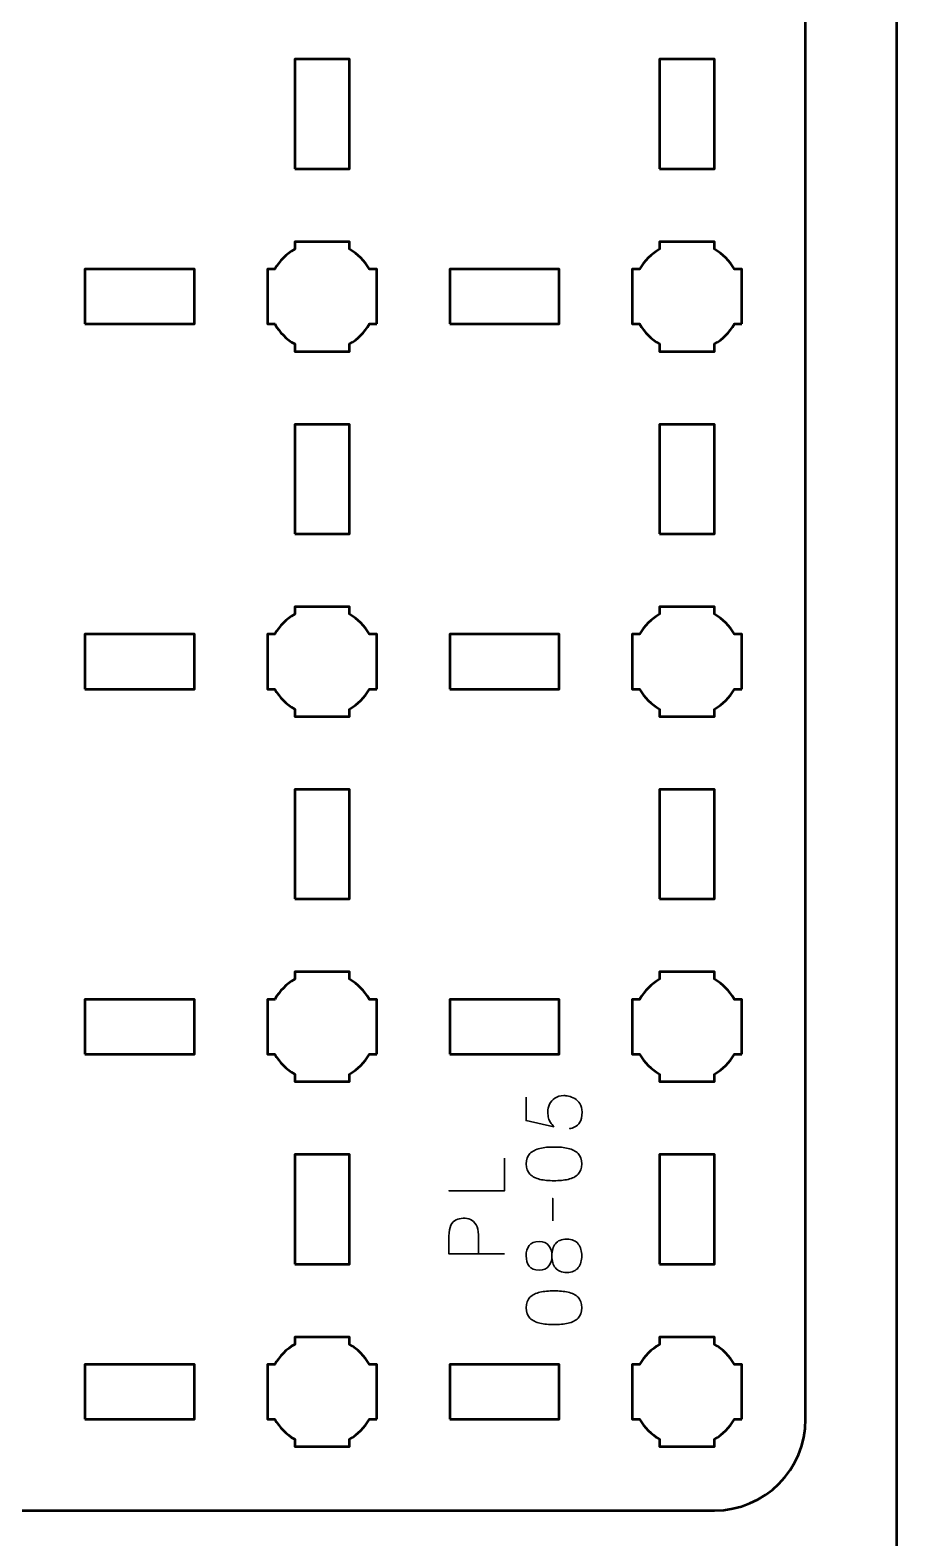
# Model space of a CAD drawing. Header units: centimetres. Extents: x -244 to 242, y -245 to 234.
# Drawn here: x -228.4 to -223.65, y 217.95 to 226.21 of the extents above; entities that cross this region are included whole.
import ezdxf

# ---------------------------------------------------------------- set-up
doc = ezdxf.new("R2010")
doc.units = ezdxf.units.CM
doc.header["$MEASUREMENT"] = 0
doc.layers.add('Layer 1', color=7, linetype='Continuous')

msp = doc.modelspace()

# ---------------------------------------------------------------- linework, layer by layer
at = {"layer": 'Layer 1', "color": 22, "lineweight": 53}
msp.add_open_spline([(-243.95005, 181.60003), (-243.95005, 181.60003), (-243.95005, 233.39993), (-243.95005, 233.39993), (-243.95005, 233.39993), (-243.95005, 233.67707), (-243.72695, 233.90003), (-243.44995, 233.90003), (-243.44995, 233.90003), (-243.44995, 233.90003), (-224.15005, 233.90003), (-224.15005, 233.90003), (-224.15005, 233.90003), (-223.87305, 233.90003), (-223.64995, 233.67707), (-223.64995, 233.39993), (-223.64995, 233.39993), (-223.64995, 233.39993), (-223.64995, 181.60003), (-223.64995, 181.60003), (-223.64995, 181.60003), (-223.64995, 181.32303), (-223.87305, 181.09993), (-224.15005, 181.09993), (-224.15005, 181.09993), (-224.15005, 181.09993), (-243.44995, 181.09993), (-243.44995, 181.09993), (-243.44995, 181.09993), (-243.72695, 181.09993), (-243.95005, 181.32303), (-243.95005, 181.60003)], degree=3, knots=[0, 0, 0, 0, 0.125, 0.125, 0.125, 0.125, 0.25, 0.25, 0.25, 0.25, 0.375, 0.375, 0.375, 0.375, 0.5, 0.5, 0.5, 0.5, 0.625, 0.625, 0.625, 0.625, 0.75, 0.75, 0.75, 0.75, 0.875, 0.875, 0.875, 0.875, 1, 1, 1, 1], dxfattribs=at)
at = {"layer": 'Layer 1', "color": 114, "lineweight": 53}
msp.add_open_spline([(-233.45005, 218.60007), (-233.45005, 218.60007), (-233.45005, 232.89993), (-233.45005, 232.89993), (-233.45005, 232.89993), (-233.45005, 233.17707), (-233.22695, 233.40003), (-232.94995, 233.40003), (-232.94995, 233.40003), (-232.94995, 233.40003), (-224.65005, 233.40003), (-224.65005, 233.40003), (-224.65005, 233.40003), (-224.37305, 233.40003), (-224.14995, 233.17707), (-224.14995, 232.89993), (-224.14995, 232.89993), (-224.14995, 232.89993), (-224.14995, 218.60007), (-224.14995, 218.60007), (-224.14995, 218.60007), (-224.14995, 218.32307), (-224.37305, 218.09997), (-224.65005, 218.09997), (-224.65005, 218.09997), (-224.65005, 218.09997), (-232.94995, 218.09997), (-232.94995, 218.09997), (-232.94995, 218.09997), (-233.22695, 218.09997), (-233.45005, 218.32307), (-233.45005, 218.60007)], degree=3, knots=[0, 0, 0, 0, 0.125, 0.125, 0.125, 0.125, 0.25, 0.25, 0.25, 0.25, 0.375, 0.375, 0.375, 0.375, 0.5, 0.5, 0.5, 0.5, 0.625, 0.625, 0.625, 0.625, 0.75, 0.75, 0.75, 0.75, 0.875, 0.875, 0.875, 0.875, 1, 1, 1, 1], dxfattribs=at)
at = {"layer": 'Layer 1', "lineweight": 53}
for points, knots in [([(-226.94999, 225.45002), (-226.94999, 225.45002), (-226.94999, 226.05002), (-226.94999, 226.05002), (-226.94999, 226.05002), (-226.94999, 226.05002), (-226.64998, 226.05002), (-226.64998, 226.05002), (-226.64998, 226.05002), (-226.64998, 226.05002), (-226.64998, 225.45002), (-226.64998, 225.45002), (-226.64998, 225.45002), (-226.64998, 225.45002), (-226.94999, 225.45002), (-226.94999, 225.45002)], [0, 0, 0, 0, 0.25, 0.25, 0.25, 0.25, 0.5, 0.5, 0.5, 0.5, 0.75, 0.75, 0.75, 0.75, 1, 1, 1, 1]), ([(-224.95005, 225.45002), (-224.95005, 225.45002), (-224.95005, 226.05002), (-224.95005, 226.05002), (-224.95005, 226.05002), (-224.95005, 226.05002), (-224.65005, 226.05002), (-224.65005, 226.05002), (-224.65005, 226.05002), (-224.65005, 226.05002), (-224.65005, 225.45002), (-224.65005, 225.45002), (-224.65005, 225.45002), (-224.65005, 225.45002), (-224.95005, 225.45002), (-224.95005, 225.45002)], [0, 0, 0, 0, 0.25, 0.25, 0.25, 0.25, 0.5, 0.5, 0.5, 0.5, 0.75, 0.75, 0.75, 0.75, 1, 1, 1, 1]), ([(-226.50005, 224.60003), (-226.50005, 224.60003), (-226.54016, 224.60003), (-226.54016, 224.60003), (-226.54016, 224.60003), (-226.56648, 224.55442), (-226.60451, 224.51653), (-226.64998, 224.49021), (-226.64998, 224.49021), (-226.64998, 224.49021), (-226.64998, 224.44996), (-226.64998, 224.44996), (-226.64998, 224.44996), (-226.64998, 224.44996), (-226.80006, 224.44996), (-226.80006, 224.44996), (-226.80006, 224.44996), (-226.80006, 224.44996), (-226.94999, 224.44996), (-226.94999, 224.44996), (-226.94999, 224.44996), (-226.94999, 224.44996), (-226.94999, 224.49021), (-226.94999, 224.49021), (-226.94999, 224.49021), (-226.9956, 224.51653), (-227.03349, 224.55442), (-227.05981, 224.60003), (-227.05981, 224.60003), (-227.05981, 224.60003), (-227.10006, 224.60003), (-227.10006, 224.60003), (-227.10006, 224.60003), (-227.10006, 224.60003), (-227.10006, 224.74996), (-227.10006, 224.74996), (-227.10006, 224.74996), (-227.10006, 224.74996), (-227.10006, 224.90004), (-227.10006, 224.90004), (-227.10006, 224.90004), (-227.10006, 224.90004), (-227.05981, 224.90004), (-227.05981, 224.90004), (-227.05981, 224.90004), (-227.03349, 224.94551), (-226.9956, 224.98354), (-226.94999, 225.00986), (-226.94999, 225.00986), (-226.94999, 225.00986), (-226.94999, 225.04997), (-226.94999, 225.04997), (-226.94999, 225.04997), (-226.94999, 225.04997), (-226.80006, 225.04997), (-226.80006, 225.04997), (-226.80006, 225.04997), (-226.80006, 225.04997), (-226.64998, 225.04997), (-226.64998, 225.04997), (-226.64998, 225.04997), (-226.64998, 225.04997), (-226.64998, 225.00986), (-226.64998, 225.00986), (-226.64998, 225.00986), (-226.60451, 224.98354), (-226.56648, 224.94551), (-226.54016, 224.90004), (-226.54016, 224.90004), (-226.54016, 224.90004), (-226.50005, 224.90004), (-226.50005, 224.90004), (-226.50005, 224.90004), (-226.50005, 224.90004), (-226.50005, 224.74996), (-226.50005, 224.74996), (-226.50005, 224.74996), (-226.50005, 224.74996), (-226.50005, 224.60003), (-226.50005, 224.60003)], [0, 0, 0, 0, 0.05, 0.05, 0.05, 0.05, 0.1, 0.1, 0.1, 0.1, 0.15, 0.15, 0.15, 0.15, 0.2, 0.2, 0.2, 0.2, 0.25, 0.25, 0.25, 0.25, 0.3, 0.3, 0.3, 0.3, 0.35, 0.35, 0.35, 0.35, 0.4, 0.4, 0.4, 0.4, 0.45, 0.45, 0.45, 0.45, 0.5, 0.5, 0.5, 0.5, 0.55, 0.55, 0.55, 0.55, 0.6, 0.6, 0.6, 0.6, 0.65, 0.65, 0.65, 0.65, 0.7, 0.7, 0.7, 0.7, 0.75, 0.75, 0.75, 0.75, 0.8, 0.8, 0.8, 0.8, 0.85, 0.85, 0.85, 0.85, 0.9, 0.9, 0.9, 0.9, 0.95, 0.95, 0.95, 0.95, 1, 1, 1, 1]), ([(-224.49998, 224.60003), (-224.49998, 224.60003), (-224.54023, 224.60003), (-224.54023, 224.60003), (-224.54023, 224.60003), (-224.56655, 224.55442), (-224.60444, 224.51653), (-224.65005, 224.49021), (-224.65005, 224.49021), (-224.65005, 224.49021), (-224.65005, 224.44996), (-224.65005, 224.44996), (-224.65005, 224.44996), (-224.65005, 224.44996), (-224.79998, 224.44996), (-224.79998, 224.44996), (-224.79998, 224.44996), (-224.79998, 224.44996), (-224.95005, 224.44996), (-224.95005, 224.44996), (-224.95005, 224.44996), (-224.95005, 224.44996), (-224.95005, 224.49021), (-224.95005, 224.49021), (-224.95005, 224.49021), (-224.99553, 224.51653), (-225.03356, 224.55442), (-225.05987, 224.60003), (-225.05987, 224.60003), (-225.05987, 224.60003), (-225.09998, 224.60003), (-225.09998, 224.60003), (-225.09998, 224.60003), (-225.09998, 224.60003), (-225.09998, 224.74996), (-225.09998, 224.74996), (-225.09998, 224.74996), (-225.09998, 224.74996), (-225.09998, 224.90004), (-225.09998, 224.90004), (-225.09998, 224.90004), (-225.09998, 224.90004), (-225.05987, 224.90004), (-225.05987, 224.90004), (-225.05987, 224.90004), (-225.03356, 224.94551), (-224.99553, 224.98354), (-224.95005, 225.00986), (-224.95005, 225.00986), (-224.95005, 225.00986), (-224.95005, 225.04997), (-224.95005, 225.04997), (-224.95005, 225.04997), (-224.95005, 225.04997), (-224.79998, 225.04997), (-224.79998, 225.04997), (-224.79998, 225.04997), (-224.79998, 225.04997), (-224.65005, 225.04997), (-224.65005, 225.04997), (-224.65005, 225.04997), (-224.65005, 225.04997), (-224.65005, 225.00986), (-224.65005, 225.00986), (-224.65005, 225.00986), (-224.60444, 224.98354), (-224.56655, 224.94551), (-224.54023, 224.90004), (-224.54023, 224.90004), (-224.54023, 224.90004), (-224.49998, 224.90004), (-224.49998, 224.90004), (-224.49998, 224.90004), (-224.49998, 224.90004), (-224.49998, 224.74996), (-224.49998, 224.74996), (-224.49998, 224.74996), (-224.49998, 224.74996), (-224.49998, 224.60003), (-224.49998, 224.60003)], [0, 0, 0, 0, 0.05, 0.05, 0.05, 0.05, 0.1, 0.1, 0.1, 0.1, 0.15, 0.15, 0.15, 0.15, 0.2, 0.2, 0.2, 0.2, 0.25, 0.25, 0.25, 0.25, 0.3, 0.3, 0.3, 0.3, 0.35, 0.35, 0.35, 0.35, 0.4, 0.4, 0.4, 0.4, 0.45, 0.45, 0.45, 0.45, 0.5, 0.5, 0.5, 0.5, 0.55, 0.55, 0.55, 0.55, 0.6, 0.6, 0.6, 0.6, 0.65, 0.65, 0.65, 0.65, 0.7, 0.7, 0.7, 0.7, 0.75, 0.75, 0.75, 0.75, 0.8, 0.8, 0.8, 0.8, 0.85, 0.85, 0.85, 0.85, 0.9, 0.9, 0.9, 0.9, 0.95, 0.95, 0.95, 0.95, 1, 1, 1, 1]), ([(-228.09997, 224.60003), (-228.09997, 224.60003), (-228.09997, 224.90004), (-228.09997, 224.90004), (-228.09997, 224.90004), (-228.09997, 224.90004), (-227.49997, 224.90004), (-227.49997, 224.90004), (-227.49997, 224.90004), (-227.49997, 224.90004), (-227.49997, 224.60003), (-227.49997, 224.60003), (-227.49997, 224.60003), (-227.49997, 224.60003), (-228.09997, 224.60003), (-228.09997, 224.60003)], [0, 0, 0, 0, 0.25, 0.25, 0.25, 0.25, 0.5, 0.5, 0.5, 0.5, 0.75, 0.75, 0.75, 0.75, 1, 1, 1, 1]), ([(-226.1, 224.60003), (-226.1, 224.60003), (-226.1, 224.90004), (-226.1, 224.90004), (-226.1, 224.90004), (-226.1, 224.90004), (-225.5, 224.90004), (-225.5, 224.90004), (-225.5, 224.90004), (-225.5, 224.90004), (-225.5, 224.60003), (-225.5, 224.60003), (-225.5, 224.60003), (-225.5, 224.60003), (-226.1, 224.60003), (-226.1, 224.60003)], [0, 0, 0, 0, 0.25, 0.25, 0.25, 0.25, 0.5, 0.5, 0.5, 0.5, 0.75, 0.75, 0.75, 0.75, 1, 1, 1, 1]), ([(-226.94999, 223.45005), (-226.94999, 223.45005), (-226.94999, 224.05005), (-226.94999, 224.05005), (-226.94999, 224.05005), (-226.94999, 224.05005), (-226.64998, 224.05005), (-226.64998, 224.05005), (-226.64998, 224.05005), (-226.64998, 224.05005), (-226.64998, 223.45005), (-226.64998, 223.45005), (-226.64998, 223.45005), (-226.64998, 223.45005), (-226.94999, 223.45005), (-226.94999, 223.45005)], [0, 0, 0, 0, 0.25, 0.25, 0.25, 0.25, 0.5, 0.5, 0.5, 0.5, 0.75, 0.75, 0.75, 0.75, 1, 1, 1, 1]), ([(-224.95005, 223.45005), (-224.95005, 223.45005), (-224.95005, 224.05005), (-224.95005, 224.05005), (-224.95005, 224.05005), (-224.95005, 224.05005), (-224.65005, 224.05005), (-224.65005, 224.05005), (-224.65005, 224.05005), (-224.65005, 224.05005), (-224.65005, 223.45005), (-224.65005, 223.45005), (-224.65005, 223.45005), (-224.65005, 223.45005), (-224.95005, 223.45005), (-224.95005, 223.45005)], [0, 0, 0, 0, 0.25, 0.25, 0.25, 0.25, 0.5, 0.5, 0.5, 0.5, 0.75, 0.75, 0.75, 0.75, 1, 1, 1, 1]), ([(-226.50005, 222.59993), (-226.50005, 222.59993), (-226.54016, 222.59993), (-226.54016, 222.59993), (-226.54016, 222.59993), (-226.56648, 222.55446), (-226.60451, 222.51657), (-226.64998, 222.49011), (-226.64998, 222.49011), (-226.64998, 222.49011), (-226.64998, 222.45), (-226.64998, 222.45), (-226.64998, 222.45), (-226.64998, 222.45), (-226.80006, 222.45), (-226.80006, 222.45), (-226.80006, 222.45), (-226.80006, 222.45), (-226.94999, 222.45), (-226.94999, 222.45), (-226.94999, 222.45), (-226.94999, 222.45), (-226.94999, 222.49011), (-226.94999, 222.49011), (-226.94999, 222.49011), (-226.9956, 222.51657), (-227.03349, 222.55446), (-227.05981, 222.59993), (-227.05981, 222.59993), (-227.05981, 222.59993), (-227.10006, 222.59993), (-227.10006, 222.59993), (-227.10006, 222.59993), (-227.10006, 222.59993), (-227.10006, 222.75001), (-227.10006, 222.75001), (-227.10006, 222.75001), (-227.10006, 222.75001), (-227.10006, 222.89993), (-227.10006, 222.89993), (-227.10006, 222.89993), (-227.10006, 222.89993), (-227.05981, 222.89993), (-227.05981, 222.89993), (-227.05981, 222.89993), (-227.03349, 222.94554), (-226.9956, 222.98346), (-226.94999, 223.00978), (-226.94999, 223.00978), (-226.94999, 223.00978), (-226.94999, 223.05), (-226.94999, 223.05), (-226.94999, 223.05), (-226.94999, 223.05), (-226.80006, 223.05), (-226.80006, 223.05), (-226.80006, 223.05), (-226.80006, 223.05), (-226.64998, 223.05), (-226.64998, 223.05), (-226.64998, 223.05), (-226.64998, 223.05), (-226.64998, 223.00978), (-226.64998, 223.00978), (-226.64998, 223.00978), (-226.60451, 222.98346), (-226.56648, 222.94554), (-226.54016, 222.89993), (-226.54016, 222.89993), (-226.54016, 222.89993), (-226.50005, 222.89993), (-226.50005, 222.89993), (-226.50005, 222.89993), (-226.50005, 222.89993), (-226.50005, 222.75001), (-226.50005, 222.75001), (-226.50005, 222.75001), (-226.50005, 222.75001), (-226.50005, 222.59993), (-226.50005, 222.59993)], [0, 0, 0, 0, 0.05, 0.05, 0.05, 0.05, 0.1, 0.1, 0.1, 0.1, 0.15, 0.15, 0.15, 0.15, 0.2, 0.2, 0.2, 0.2, 0.25, 0.25, 0.25, 0.25, 0.3, 0.3, 0.3, 0.3, 0.35, 0.35, 0.35, 0.35, 0.4, 0.4, 0.4, 0.4, 0.45, 0.45, 0.45, 0.45, 0.5, 0.5, 0.5, 0.5, 0.55, 0.55, 0.55, 0.55, 0.6, 0.6, 0.6, 0.6, 0.65, 0.65, 0.65, 0.65, 0.7, 0.7, 0.7, 0.7, 0.75, 0.75, 0.75, 0.75, 0.8, 0.8, 0.8, 0.8, 0.85, 0.85, 0.85, 0.85, 0.9, 0.9, 0.9, 0.9, 0.95, 0.95, 0.95, 0.95, 1, 1, 1, 1]), ([(-224.49998, 222.59993), (-224.49998, 222.59993), (-224.54023, 222.59993), (-224.54023, 222.59993), (-224.54023, 222.59993), (-224.56655, 222.55446), (-224.60444, 222.51657), (-224.65005, 222.49011), (-224.65005, 222.49011), (-224.65005, 222.49011), (-224.65005, 222.45), (-224.65005, 222.45), (-224.65005, 222.45), (-224.65005, 222.45), (-224.79998, 222.45), (-224.79998, 222.45), (-224.79998, 222.45), (-224.79998, 222.45), (-224.95005, 222.45), (-224.95005, 222.45), (-224.95005, 222.45), (-224.95005, 222.45), (-224.95005, 222.49011), (-224.95005, 222.49011), (-224.95005, 222.49011), (-224.99553, 222.51657), (-225.03356, 222.55446), (-225.05987, 222.59993), (-225.05987, 222.59993), (-225.05987, 222.59993), (-225.09998, 222.59993), (-225.09998, 222.59993), (-225.09998, 222.59993), (-225.09998, 222.59993), (-225.09998, 222.75001), (-225.09998, 222.75001), (-225.09998, 222.75001), (-225.09998, 222.75001), (-225.09998, 222.89993), (-225.09998, 222.89993), (-225.09998, 222.89993), (-225.09998, 222.89993), (-225.05987, 222.89993), (-225.05987, 222.89993), (-225.05987, 222.89993), (-225.03356, 222.94554), (-224.99553, 222.98346), (-224.95005, 223.00978), (-224.95005, 223.00978), (-224.95005, 223.00978), (-224.95005, 223.05), (-224.95005, 223.05), (-224.95005, 223.05), (-224.95005, 223.05), (-224.79998, 223.05), (-224.79998, 223.05), (-224.79998, 223.05), (-224.79998, 223.05), (-224.65005, 223.05), (-224.65005, 223.05), (-224.65005, 223.05), (-224.65005, 223.05), (-224.65005, 223.00978), (-224.65005, 223.00978), (-224.65005, 223.00978), (-224.60444, 222.98346), (-224.56655, 222.94554), (-224.54023, 222.89993), (-224.54023, 222.89993), (-224.54023, 222.89993), (-224.49998, 222.89993), (-224.49998, 222.89993), (-224.49998, 222.89993), (-224.49998, 222.89993), (-224.49998, 222.75001), (-224.49998, 222.75001), (-224.49998, 222.75001), (-224.49998, 222.75001), (-224.49998, 222.59993), (-224.49998, 222.59993)], [0, 0, 0, 0, 0.05, 0.05, 0.05, 0.05, 0.1, 0.1, 0.1, 0.1, 0.15, 0.15, 0.15, 0.15, 0.2, 0.2, 0.2, 0.2, 0.25, 0.25, 0.25, 0.25, 0.3, 0.3, 0.3, 0.3, 0.35, 0.35, 0.35, 0.35, 0.4, 0.4, 0.4, 0.4, 0.45, 0.45, 0.45, 0.45, 0.5, 0.5, 0.5, 0.5, 0.55, 0.55, 0.55, 0.55, 0.6, 0.6, 0.6, 0.6, 0.65, 0.65, 0.65, 0.65, 0.7, 0.7, 0.7, 0.7, 0.75, 0.75, 0.75, 0.75, 0.8, 0.8, 0.8, 0.8, 0.85, 0.85, 0.85, 0.85, 0.9, 0.9, 0.9, 0.9, 0.95, 0.95, 0.95, 0.95, 1, 1, 1, 1]), ([(-228.09997, 222.59993), (-228.09997, 222.59993), (-228.09997, 222.89993), (-228.09997, 222.89993), (-228.09997, 222.89993), (-228.09997, 222.89993), (-227.49997, 222.89993), (-227.49997, 222.89993), (-227.49997, 222.89993), (-227.49997, 222.89993), (-227.49997, 222.59993), (-227.49997, 222.59993), (-227.49997, 222.59993), (-227.49997, 222.59993), (-228.09997, 222.59993), (-228.09997, 222.59993)], [0, 0, 0, 0, 0.25, 0.25, 0.25, 0.25, 0.5, 0.5, 0.5, 0.5, 0.75, 0.75, 0.75, 0.75, 1, 1, 1, 1]), ([(-226.1, 222.59993), (-226.1, 222.59993), (-226.1, 222.89993), (-226.1, 222.89993), (-226.1, 222.89993), (-226.1, 222.89993), (-225.5, 222.89993), (-225.5, 222.89993), (-225.5, 222.89993), (-225.5, 222.89993), (-225.5, 222.59993), (-225.5, 222.59993), (-225.5, 222.59993), (-225.5, 222.59993), (-226.1, 222.59993), (-226.1, 222.59993)], [0, 0, 0, 0, 0.25, 0.25, 0.25, 0.25, 0.5, 0.5, 0.5, 0.5, 0.75, 0.75, 0.75, 0.75, 1, 1, 1, 1]), ([(-226.94999, 221.44998), (-226.94999, 221.44998), (-226.94999, 222.04999), (-226.94999, 222.04999), (-226.94999, 222.04999), (-226.94999, 222.04999), (-226.64998, 222.04999), (-226.64998, 222.04999), (-226.64998, 222.04999), (-226.64998, 222.04999), (-226.64998, 221.44998), (-226.64998, 221.44998), (-226.64998, 221.44998), (-226.64998, 221.44998), (-226.94999, 221.44998), (-226.94999, 221.44998)], [0, 0, 0, 0, 0.25, 0.25, 0.25, 0.25, 0.5, 0.5, 0.5, 0.5, 0.75, 0.75, 0.75, 0.75, 1, 1, 1, 1]), ([(-224.95005, 221.44998), (-224.95005, 221.44998), (-224.95005, 222.04999), (-224.95005, 222.04999), (-224.95005, 222.04999), (-224.95005, 222.04999), (-224.65005, 222.04999), (-224.65005, 222.04999), (-224.65005, 222.04999), (-224.65005, 222.04999), (-224.65005, 221.44998), (-224.65005, 221.44998), (-224.65005, 221.44998), (-224.65005, 221.44998), (-224.95005, 221.44998), (-224.95005, 221.44998)], [0, 0, 0, 0, 0.25, 0.25, 0.25, 0.25, 0.5, 0.5, 0.5, 0.5, 0.75, 0.75, 0.75, 0.75, 1, 1, 1, 1]), ([(-226.50005, 220.6), (-226.50005, 220.6), (-226.54016, 220.6), (-226.54016, 220.6), (-226.54016, 220.6), (-226.56648, 220.55453), (-226.60451, 220.5165), (-226.64998, 220.49018), (-226.64998, 220.49018), (-226.64998, 220.49018), (-226.64998, 220.45007), (-226.64998, 220.45007), (-226.64998, 220.45007), (-226.64998, 220.45007), (-226.80006, 220.45007), (-226.80006, 220.45007), (-226.80006, 220.45007), (-226.80006, 220.45007), (-226.94999, 220.45007), (-226.94999, 220.45007), (-226.94999, 220.45007), (-226.94999, 220.45007), (-226.94999, 220.49018), (-226.94999, 220.49018), (-226.94999, 220.49018), (-226.9956, 220.5165), (-227.03349, 220.55453), (-227.05981, 220.6), (-227.05981, 220.6), (-227.05981, 220.6), (-227.10006, 220.6), (-227.10006, 220.6), (-227.10006, 220.6), (-227.10006, 220.6), (-227.10006, 220.75007), (-227.10006, 220.75007), (-227.10006, 220.75007), (-227.10006, 220.75007), (-227.10006, 220.9), (-227.10006, 220.9), (-227.10006, 220.9), (-227.10006, 220.9), (-227.05981, 220.9), (-227.05981, 220.9), (-227.05981, 220.9), (-227.03349, 220.94548), (-226.9956, 220.98351), (-226.94999, 221.00982), (-226.94999, 221.00982), (-226.94999, 221.00982), (-226.94999, 221.05008), (-226.94999, 221.05008), (-226.94999, 221.05008), (-226.94999, 221.05008), (-226.80006, 221.05008), (-226.80006, 221.05008), (-226.80006, 221.05008), (-226.80006, 221.05008), (-226.64998, 221.05008), (-226.64998, 221.05008), (-226.64998, 221.05008), (-226.64998, 221.05008), (-226.64998, 221.00982), (-226.64998, 221.00982), (-226.64998, 221.00982), (-226.60451, 220.98351), (-226.56648, 220.94548), (-226.54016, 220.9), (-226.54016, 220.9), (-226.54016, 220.9), (-226.50005, 220.9), (-226.50005, 220.9), (-226.50005, 220.9), (-226.50005, 220.9), (-226.50005, 220.75007), (-226.50005, 220.75007), (-226.50005, 220.75007), (-226.50005, 220.75007), (-226.50005, 220.6), (-226.50005, 220.6)], [0, 0, 0, 0, 0.05, 0.05, 0.05, 0.05, 0.1, 0.1, 0.1, 0.1, 0.15, 0.15, 0.15, 0.15, 0.2, 0.2, 0.2, 0.2, 0.25, 0.25, 0.25, 0.25, 0.3, 0.3, 0.3, 0.3, 0.35, 0.35, 0.35, 0.35, 0.4, 0.4, 0.4, 0.4, 0.45, 0.45, 0.45, 0.45, 0.5, 0.5, 0.5, 0.5, 0.55, 0.55, 0.55, 0.55, 0.6, 0.6, 0.6, 0.6, 0.65, 0.65, 0.65, 0.65, 0.7, 0.7, 0.7, 0.7, 0.75, 0.75, 0.75, 0.75, 0.8, 0.8, 0.8, 0.8, 0.85, 0.85, 0.85, 0.85, 0.9, 0.9, 0.9, 0.9, 0.95, 0.95, 0.95, 0.95, 1, 1, 1, 1]), ([(-224.49998, 220.6), (-224.49998, 220.6), (-224.54023, 220.6), (-224.54023, 220.6), (-224.54023, 220.6), (-224.56655, 220.55453), (-224.60444, 220.5165), (-224.65005, 220.49018), (-224.65005, 220.49018), (-224.65005, 220.49018), (-224.65005, 220.45007), (-224.65005, 220.45007), (-224.65005, 220.45007), (-224.65005, 220.45007), (-224.79998, 220.45007), (-224.79998, 220.45007), (-224.79998, 220.45007), (-224.79998, 220.45007), (-224.95005, 220.45007), (-224.95005, 220.45007), (-224.95005, 220.45007), (-224.95005, 220.45007), (-224.95005, 220.49018), (-224.95005, 220.49018), (-224.95005, 220.49018), (-224.99553, 220.5165), (-225.03356, 220.55453), (-225.05987, 220.6), (-225.05987, 220.6), (-225.05987, 220.6), (-225.09998, 220.6), (-225.09998, 220.6), (-225.09998, 220.6), (-225.09998, 220.6), (-225.09998, 220.75007), (-225.09998, 220.75007), (-225.09998, 220.75007), (-225.09998, 220.75007), (-225.09998, 220.9), (-225.09998, 220.9), (-225.09998, 220.9), (-225.09998, 220.9), (-225.05987, 220.9), (-225.05987, 220.9), (-225.05987, 220.9), (-225.03356, 220.94548), (-224.99553, 220.98351), (-224.95005, 221.00982), (-224.95005, 221.00982), (-224.95005, 221.00982), (-224.95005, 221.05008), (-224.95005, 221.05008), (-224.95005, 221.05008), (-224.95005, 221.05008), (-224.79998, 221.05008), (-224.79998, 221.05008), (-224.79998, 221.05008), (-224.79998, 221.05008), (-224.65005, 221.05008), (-224.65005, 221.05008), (-224.65005, 221.05008), (-224.65005, 221.05008), (-224.65005, 221.00982), (-224.65005, 221.00982), (-224.65005, 221.00982), (-224.60444, 220.98351), (-224.56655, 220.94548), (-224.54023, 220.9), (-224.54023, 220.9), (-224.54023, 220.9), (-224.49998, 220.9), (-224.49998, 220.9), (-224.49998, 220.9), (-224.49998, 220.9), (-224.49998, 220.75007), (-224.49998, 220.75007), (-224.49998, 220.75007), (-224.49998, 220.75007), (-224.49998, 220.6), (-224.49998, 220.6)], [0, 0, 0, 0, 0.05, 0.05, 0.05, 0.05, 0.1, 0.1, 0.1, 0.1, 0.15, 0.15, 0.15, 0.15, 0.2, 0.2, 0.2, 0.2, 0.25, 0.25, 0.25, 0.25, 0.3, 0.3, 0.3, 0.3, 0.35, 0.35, 0.35, 0.35, 0.4, 0.4, 0.4, 0.4, 0.45, 0.45, 0.45, 0.45, 0.5, 0.5, 0.5, 0.5, 0.55, 0.55, 0.55, 0.55, 0.6, 0.6, 0.6, 0.6, 0.65, 0.65, 0.65, 0.65, 0.7, 0.7, 0.7, 0.7, 0.75, 0.75, 0.75, 0.75, 0.8, 0.8, 0.8, 0.8, 0.85, 0.85, 0.85, 0.85, 0.9, 0.9, 0.9, 0.9, 0.95, 0.95, 0.95, 0.95, 1, 1, 1, 1]), ([(-228.09997, 220.6), (-228.09997, 220.6), (-228.09997, 220.9), (-228.09997, 220.9), (-228.09997, 220.9), (-228.09997, 220.9), (-227.49997, 220.9), (-227.49997, 220.9), (-227.49997, 220.9), (-227.49997, 220.9), (-227.49997, 220.6), (-227.49997, 220.6), (-227.49997, 220.6), (-227.49997, 220.6), (-228.09997, 220.6), (-228.09997, 220.6)], [0, 0, 0, 0, 0.25, 0.25, 0.25, 0.25, 0.5, 0.5, 0.5, 0.5, 0.75, 0.75, 0.75, 0.75, 1, 1, 1, 1]), ([(-226.1, 220.6), (-226.1, 220.6), (-226.1, 220.9), (-226.1, 220.9), (-226.1, 220.9), (-226.1, 220.9), (-225.5, 220.9), (-225.5, 220.9), (-225.5, 220.9), (-225.5, 220.9), (-225.5, 220.6), (-225.5, 220.6), (-225.5, 220.6), (-225.5, 220.6), (-226.1, 220.6), (-226.1, 220.6)], [0, 0, 0, 0, 0.25, 0.25, 0.25, 0.25, 0.5, 0.5, 0.5, 0.5, 0.75, 0.75, 0.75, 0.75, 1, 1, 1, 1]), ([(-226.94999, 219.45002), (-226.94999, 219.45002), (-226.94999, 220.05002), (-226.94999, 220.05002), (-226.94999, 220.05002), (-226.94999, 220.05002), (-226.64998, 220.05002), (-226.64998, 220.05002), (-226.64998, 220.05002), (-226.64998, 220.05002), (-226.64998, 219.45002), (-226.64998, 219.45002), (-226.64998, 219.45002), (-226.64998, 219.45002), (-226.94999, 219.45002), (-226.94999, 219.45002)], [0, 0, 0, 0, 0.25, 0.25, 0.25, 0.25, 0.5, 0.5, 0.5, 0.5, 0.75, 0.75, 0.75, 0.75, 1, 1, 1, 1]), ([(-224.95005, 219.45002), (-224.95005, 219.45002), (-224.95005, 220.05002), (-224.95005, 220.05002), (-224.95005, 220.05002), (-224.95005, 220.05002), (-224.65005, 220.05002), (-224.65005, 220.05002), (-224.65005, 220.05002), (-224.65005, 220.05002), (-224.65005, 219.45002), (-224.65005, 219.45002), (-224.65005, 219.45002), (-224.65005, 219.45002), (-224.95005, 219.45002), (-224.95005, 219.45002)], [0, 0, 0, 0, 0.25, 0.25, 0.25, 0.25, 0.5, 0.5, 0.5, 0.5, 0.75, 0.75, 0.75, 0.75, 1, 1, 1, 1]), ([(-226.50005, 218.60007), (-226.50005, 218.60007), (-226.54016, 218.60007), (-226.54016, 218.60007), (-226.54016, 218.60007), (-226.56648, 218.55446), (-226.60451, 218.51653), (-226.64998, 218.49021), (-226.64998, 218.49021), (-226.64998, 218.49021), (-226.64998, 218.45), (-226.64998, 218.45), (-226.64998, 218.45), (-226.64998, 218.45), (-226.80006, 218.45), (-226.80006, 218.45), (-226.80006, 218.45), (-226.80006, 218.45), (-226.94999, 218.45), (-226.94999, 218.45), (-226.94999, 218.45), (-226.94999, 218.45), (-226.94999, 218.49021), (-226.94999, 218.49021), (-226.94999, 218.49021), (-226.9956, 218.51653), (-227.03349, 218.55446), (-227.05981, 218.60007), (-227.05981, 218.60007), (-227.05981, 218.60007), (-227.10006, 218.60007), (-227.10006, 218.60007), (-227.10006, 218.60007), (-227.10006, 218.60007), (-227.10006, 218.75), (-227.10006, 218.75), (-227.10006, 218.75), (-227.10006, 218.75), (-227.10006, 218.90007), (-227.10006, 218.90007), (-227.10006, 218.90007), (-227.10006, 218.90007), (-227.05981, 218.90007), (-227.05981, 218.90007), (-227.05981, 218.90007), (-227.03349, 218.94554), (-226.9956, 218.98357), (-226.94999, 219.00989), (-226.94999, 219.00989), (-226.94999, 219.00989), (-226.94999, 219.05), (-226.94999, 219.05), (-226.94999, 219.05), (-226.94999, 219.05), (-226.80006, 219.05), (-226.80006, 219.05), (-226.80006, 219.05), (-226.80006, 219.05), (-226.64998, 219.05), (-226.64998, 219.05), (-226.64998, 219.05), (-226.64998, 219.05), (-226.64998, 219.00989), (-226.64998, 219.00989), (-226.64998, 219.00989), (-226.60451, 218.98357), (-226.56648, 218.94554), (-226.54016, 218.90007), (-226.54016, 218.90007), (-226.54016, 218.90007), (-226.50005, 218.90007), (-226.50005, 218.90007), (-226.50005, 218.90007), (-226.50005, 218.90007), (-226.50005, 218.75), (-226.50005, 218.75), (-226.50005, 218.75), (-226.50005, 218.75), (-226.50005, 218.60007), (-226.50005, 218.60007)], [0, 0, 0, 0, 0.05, 0.05, 0.05, 0.05, 0.1, 0.1, 0.1, 0.1, 0.15, 0.15, 0.15, 0.15, 0.2, 0.2, 0.2, 0.2, 0.25, 0.25, 0.25, 0.25, 0.3, 0.3, 0.3, 0.3, 0.35, 0.35, 0.35, 0.35, 0.4, 0.4, 0.4, 0.4, 0.45, 0.45, 0.45, 0.45, 0.5, 0.5, 0.5, 0.5, 0.55, 0.55, 0.55, 0.55, 0.6, 0.6, 0.6, 0.6, 0.65, 0.65, 0.65, 0.65, 0.7, 0.7, 0.7, 0.7, 0.75, 0.75, 0.75, 0.75, 0.8, 0.8, 0.8, 0.8, 0.85, 0.85, 0.85, 0.85, 0.9, 0.9, 0.9, 0.9, 0.95, 0.95, 0.95, 0.95, 1, 1, 1, 1]), ([(-224.49998, 218.60007), (-224.49998, 218.60007), (-224.54023, 218.60007), (-224.54023, 218.60007), (-224.54023, 218.60007), (-224.56655, 218.55446), (-224.60444, 218.51653), (-224.65005, 218.49021), (-224.65005, 218.49021), (-224.65005, 218.49021), (-224.65005, 218.45), (-224.65005, 218.45), (-224.65005, 218.45), (-224.65005, 218.45), (-224.79998, 218.45), (-224.79998, 218.45), (-224.79998, 218.45), (-224.79998, 218.45), (-224.95005, 218.45), (-224.95005, 218.45), (-224.95005, 218.45), (-224.95005, 218.45), (-224.95005, 218.49021), (-224.95005, 218.49021), (-224.95005, 218.49021), (-224.99553, 218.51653), (-225.03356, 218.55446), (-225.05987, 218.60007), (-225.05987, 218.60007), (-225.05987, 218.60007), (-225.09998, 218.60007), (-225.09998, 218.60007), (-225.09998, 218.60007), (-225.09998, 218.60007), (-225.09998, 218.75), (-225.09998, 218.75), (-225.09998, 218.75), (-225.09998, 218.75), (-225.09998, 218.90007), (-225.09998, 218.90007), (-225.09998, 218.90007), (-225.09998, 218.90007), (-225.05987, 218.90007), (-225.05987, 218.90007), (-225.05987, 218.90007), (-225.03356, 218.94554), (-224.99553, 218.98357), (-224.95005, 219.00989), (-224.95005, 219.00989), (-224.95005, 219.00989), (-224.95005, 219.05), (-224.95005, 219.05), (-224.95005, 219.05), (-224.95005, 219.05), (-224.79998, 219.05), (-224.79998, 219.05), (-224.79998, 219.05), (-224.79998, 219.05), (-224.65005, 219.05), (-224.65005, 219.05), (-224.65005, 219.05), (-224.65005, 219.05), (-224.65005, 219.00989), (-224.65005, 219.00989), (-224.65005, 219.00989), (-224.60444, 218.98357), (-224.56655, 218.94554), (-224.54023, 218.90007), (-224.54023, 218.90007), (-224.54023, 218.90007), (-224.49998, 218.90007), (-224.49998, 218.90007), (-224.49998, 218.90007), (-224.49998, 218.90007), (-224.49998, 218.75), (-224.49998, 218.75), (-224.49998, 218.75), (-224.49998, 218.75), (-224.49998, 218.60007), (-224.49998, 218.60007)], [0, 0, 0, 0, 0.05, 0.05, 0.05, 0.05, 0.1, 0.1, 0.1, 0.1, 0.15, 0.15, 0.15, 0.15, 0.2, 0.2, 0.2, 0.2, 0.25, 0.25, 0.25, 0.25, 0.3, 0.3, 0.3, 0.3, 0.35, 0.35, 0.35, 0.35, 0.4, 0.4, 0.4, 0.4, 0.45, 0.45, 0.45, 0.45, 0.5, 0.5, 0.5, 0.5, 0.55, 0.55, 0.55, 0.55, 0.6, 0.6, 0.6, 0.6, 0.65, 0.65, 0.65, 0.65, 0.7, 0.7, 0.7, 0.7, 0.75, 0.75, 0.75, 0.75, 0.8, 0.8, 0.8, 0.8, 0.85, 0.85, 0.85, 0.85, 0.9, 0.9, 0.9, 0.9, 0.95, 0.95, 0.95, 0.95, 1, 1, 1, 1]), ([(-228.09997, 218.60007), (-228.09997, 218.60007), (-228.09997, 218.90007), (-228.09997, 218.90007), (-228.09997, 218.90007), (-228.09997, 218.90007), (-227.49997, 218.90007), (-227.49997, 218.90007), (-227.49997, 218.90007), (-227.49997, 218.90007), (-227.49997, 218.60007), (-227.49997, 218.60007), (-227.49997, 218.60007), (-227.49997, 218.60007), (-228.09997, 218.60007), (-228.09997, 218.60007)], [0, 0, 0, 0, 0.25, 0.25, 0.25, 0.25, 0.5, 0.5, 0.5, 0.5, 0.75, 0.75, 0.75, 0.75, 1, 1, 1, 1]), ([(-226.1, 218.60007), (-226.1, 218.60007), (-226.1, 218.90007), (-226.1, 218.90007), (-226.1, 218.90007), (-226.1, 218.90007), (-225.5, 218.90007), (-225.5, 218.90007), (-225.5, 218.90007), (-225.5, 218.90007), (-225.5, 218.60007), (-225.5, 218.60007), (-225.5, 218.60007), (-225.5, 218.60007), (-226.1, 218.60007), (-226.1, 218.60007)], [0, 0, 0, 0, 0.25, 0.25, 0.25, 0.25, 0.5, 0.5, 0.5, 0.5, 0.75, 0.75, 0.75, 0.75, 1, 1, 1, 1])]:
    msp.add_open_spline(points, degree=3, knots=knots, dxfattribs=at)
at = {"layer": 'Layer 1', "color": 40, "lineweight": 30}
for points, knots in [([(-225.68193, 220.36325), (-225.68193, 220.36325), (-225.68193, 220.23622), (-225.68193, 220.23622), (-225.68193, 220.23622), (-225.68193, 220.23622), (-225.53034, 220.20246), (-225.53034, 220.20246), (-225.53034, 220.20246), (-225.53697, 220.21015), (-225.54286, 220.21759), (-225.54784, 220.22489), (-225.54784, 220.22489), (-225.55267, 220.23191), (-225.55637, 220.24006), (-225.55902, 220.24931), (-225.55902, 220.24931), (-225.56149, 220.25837), (-225.56272, 220.26984), (-225.56301, 220.2836), (-225.56301, 220.2836), (-225.56286, 220.29781), (-225.55969, 220.31171), (-225.55334, 220.32536), (-225.55334, 220.32536), (-225.54688, 220.33888), (-225.53722, 220.35016), (-225.52441, 220.35913), (-225.52441, 220.35913), (-225.51132, 220.36794), (-225.49492, 220.37264), (-225.47534, 220.37302), (-225.47534, 220.37302), (-225.46846, 220.37302), (-225.45964, 220.37179), (-225.44878, 220.3696), (-225.44878, 220.3696), (-225.43788, 220.36713), (-225.42683, 220.36272), (-225.41569, 220.35637), (-225.41569, 220.35637), (-225.4044, 220.34988), (-225.39487, 220.34078), (-225.38729, 220.32893), (-225.38729, 220.32893), (-225.3796, 220.31697), (-225.37572, 220.30152), (-225.37543, 220.28278), (-225.37543, 220.28278), (-225.37586, 220.2577), (-225.37984, 220.23897), (-225.38757, 220.22655), (-225.38757, 220.22655), (-225.3953, 220.21389), (-225.40454, 220.20535), (-225.41512, 220.2008), (-225.41512, 220.2008), (-225.4256, 220.19597), (-225.43512, 220.19293), (-225.44394, 220.19184), (-225.44394, 220.19184), (-225.43512, 220.19293), (-225.4256, 220.19597), (-225.41512, 220.2008), (-225.41512, 220.2008), (-225.40454, 220.20535), (-225.3953, 220.21389), (-225.38757, 220.22655), (-225.38757, 220.22655), (-225.37984, 220.23897), (-225.37586, 220.2577), (-225.37543, 220.28278), (-225.37543, 220.28278), (-225.37572, 220.30152), (-225.3796, 220.31697), (-225.38729, 220.32893), (-225.38729, 220.32893), (-225.39487, 220.34078), (-225.4044, 220.34988), (-225.41569, 220.35637), (-225.41569, 220.35637), (-225.42683, 220.36272), (-225.43788, 220.36713), (-225.44878, 220.3696), (-225.44878, 220.3696), (-225.45964, 220.37179), (-225.46846, 220.37302), (-225.47534, 220.37302), (-225.47534, 220.37302), (-225.49492, 220.37264), (-225.51132, 220.36794), (-225.52441, 220.35913), (-225.52441, 220.35913), (-225.53722, 220.35016), (-225.54688, 220.33888), (-225.55334, 220.32536), (-225.55334, 220.32536), (-225.55969, 220.31171), (-225.56286, 220.29781), (-225.56301, 220.2836), (-225.56301, 220.2836), (-225.56272, 220.26984), (-225.56149, 220.25837), (-225.55902, 220.24931), (-225.55902, 220.24931), (-225.55637, 220.24006), (-225.55267, 220.23191), (-225.54784, 220.22489), (-225.54784, 220.22489), (-225.54286, 220.21759), (-225.53697, 220.21015), (-225.53034, 220.20246), (-225.53034, 220.20246), (-225.53034, 220.20246), (-225.68193, 220.23622), (-225.68193, 220.23622), (-225.68193, 220.23622), (-225.68193, 220.23622), (-225.68193, 220.36325), (-225.68193, 220.36325)], [0, 0, 0, 0, 0.0333333, 0.0333333, 0.0333333, 0.0333333, 0.0666667, 0.0666667, 0.0666667, 0.0666667, 0.1, 0.1, 0.1, 0.1, 0.1333333, 0.1333333, 0.1333333, 0.1333333, 0.1666667, 0.1666667, 0.1666667, 0.1666667, 0.2, 0.2, 0.2, 0.2, 0.2333333, 0.2333333, 0.2333333, 0.2333333, 0.2666667, 0.2666667, 0.2666667, 0.2666667, 0.3, 0.3, 0.3, 0.3, 0.3333333, 0.3333333, 0.3333333, 0.3333333, 0.3666667, 0.3666667, 0.3666667, 0.3666667, 0.4, 0.4, 0.4, 0.4, 0.4333333, 0.4333333, 0.4333333, 0.4333333, 0.4666667, 0.4666667, 0.4666667, 0.4666667, 0.5, 0.5, 0.5, 0.5, 0.5333333, 0.5333333, 0.5333333, 0.5333333, 0.5666667, 0.5666667, 0.5666667, 0.5666667, 0.6, 0.6, 0.6, 0.6, 0.6333333, 0.6333333, 0.6333333, 0.6333333, 0.6666667, 0.6666667, 0.6666667, 0.6666667, 0.7, 0.7, 0.7, 0.7, 0.7333333, 0.7333333, 0.7333333, 0.7333333, 0.7666667, 0.7666667, 0.7666667, 0.7666667, 0.8, 0.8, 0.8, 0.8, 0.8333333, 0.8333333, 0.8333333, 0.8333333, 0.8666667, 0.8666667, 0.8666667, 0.8666667, 0.9, 0.9, 0.9, 0.9, 0.9333333, 0.9333333, 0.9333333, 0.9333333, 0.9666667, 0.9666667, 0.9666667, 0.9666667, 1, 1, 1, 1]), ([(-225.3767, 219.99876), (-225.37695, 220.02328), (-225.38387, 220.0423), (-225.39734, 220.05581), (-225.39734, 220.05581), (-225.41085, 220.06918), (-225.42906, 220.07856), (-225.45206, 220.08378), (-225.45206, 220.08378), (-225.47495, 220.0889), (-225.50056, 220.09137), (-225.5291, 220.09108), (-225.5291, 220.09108), (-225.55722, 220.09137), (-225.58283, 220.0889), (-225.60587, 220.08378), (-225.60587, 220.08378), (-225.62859, 220.07856), (-225.64679, 220.06918), (-225.66055, 220.05581), (-225.66055, 220.05581), (-225.67406, 220.0423), (-225.68108, 220.02328), (-225.6815, 219.99876), (-225.6815, 219.99876), (-225.68108, 219.9741), (-225.67406, 219.95509), (-225.66055, 219.94172), (-225.66055, 219.94172), (-225.64679, 219.92821), (-225.62859, 219.91896), (-225.60587, 219.91388), (-225.60587, 219.91388), (-225.58283, 219.90863), (-225.55722, 219.90616), (-225.5291, 219.90658), (-225.5291, 219.90658), (-225.50056, 219.90616), (-225.47495, 219.90863), (-225.45206, 219.91388), (-225.45206, 219.91388), (-225.42906, 219.91896), (-225.41085, 219.92821), (-225.39734, 219.94172), (-225.39734, 219.94172), (-225.38387, 219.95509), (-225.37695, 219.9741), (-225.3767, 219.99876)], [0, 0, 0, 0, 0.0833333, 0.0833333, 0.0833333, 0.0833333, 0.1666667, 0.1666667, 0.1666667, 0.1666667, 0.25, 0.25, 0.25, 0.25, 0.3333333, 0.3333333, 0.3333333, 0.3333333, 0.4166667, 0.4166667, 0.4166667, 0.4166667, 0.5, 0.5, 0.5, 0.5, 0.5833333, 0.5833333, 0.5833333, 0.5833333, 0.6666667, 0.6666667, 0.6666667, 0.6666667, 0.75, 0.75, 0.75, 0.75, 0.8333333, 0.8333333, 0.8333333, 0.8333333, 0.9166667, 0.9166667, 0.9166667, 0.9166667, 1, 1, 1, 1]), ([(-225.3767, 219.99876), (-225.37695, 220.02328), (-225.38387, 220.0423), (-225.39734, 220.05581), (-225.39734, 220.05581), (-225.41085, 220.06918), (-225.42906, 220.07856), (-225.45206, 220.08378), (-225.45206, 220.08378), (-225.47495, 220.0889), (-225.50056, 220.09137), (-225.5291, 220.09108), (-225.5291, 220.09108), (-225.55722, 220.09137), (-225.58283, 220.0889), (-225.60587, 220.08378), (-225.60587, 220.08378), (-225.62859, 220.07856), (-225.64679, 220.06918), (-225.66055, 220.05581), (-225.66055, 220.05581), (-225.67406, 220.0423), (-225.68108, 220.02328), (-225.6815, 219.99876), (-225.6815, 219.99876), (-225.68108, 219.9741), (-225.67406, 219.95509), (-225.66055, 219.94172), (-225.66055, 219.94172), (-225.64679, 219.92821), (-225.62859, 219.91896), (-225.60587, 219.91388), (-225.60587, 219.91388), (-225.58283, 219.90863), (-225.55722, 219.90616), (-225.5291, 219.90658), (-225.5291, 219.90658), (-225.50056, 219.90616), (-225.47495, 219.90863), (-225.45206, 219.91388), (-225.45206, 219.91388), (-225.42906, 219.91896), (-225.41085, 219.92821), (-225.39734, 219.94172), (-225.39734, 219.94172), (-225.38387, 219.95509), (-225.37695, 219.9741), (-225.3767, 219.99876)], [0, 0, 0, 0, 0.0833333, 0.0833333, 0.0833333, 0.0833333, 0.1666667, 0.1666667, 0.1666667, 0.1666667, 0.25, 0.25, 0.25, 0.25, 0.3333333, 0.3333333, 0.3333333, 0.3333333, 0.4166667, 0.4166667, 0.4166667, 0.4166667, 0.5, 0.5, 0.5, 0.5, 0.5833333, 0.5833333, 0.5833333, 0.5833333, 0.6666667, 0.6666667, 0.6666667, 0.6666667, 0.75, 0.75, 0.75, 0.75, 0.8333333, 0.8333333, 0.8333333, 0.8333333, 0.9166667, 0.9166667, 0.9166667, 0.9166667, 1, 1, 1, 1]), ([(-225.80004, 220.03005), (-225.80004, 220.03005), (-225.80004, 219.85187), (-225.80004, 219.85187), (-225.80004, 219.85187), (-225.80004, 219.85187), (-226.10526, 219.85187), (-226.10526, 219.85187), (-226.10526, 219.85187), (-226.10526, 219.85187), (-225.80004, 219.85187), (-225.80004, 219.85187), (-225.80004, 219.85187), (-225.80004, 219.85187), (-225.80004, 220.03005), (-225.80004, 220.03005)], [0, 0, 0, 0, 0.25, 0.25, 0.25, 0.25, 0.5, 0.5, 0.5, 0.5, 0.75, 0.75, 0.75, 0.75, 1, 1, 1, 1]), ([(-225.53627, 219.68662), (-225.53627, 219.68662), (-225.53627, 219.80985), (-225.53627, 219.80985), (-225.53627, 219.80985), (-225.53627, 219.80985), (-225.53627, 219.68662), (-225.53627, 219.68662)], [0, 0, 0, 0, 0.5, 0.5, 0.5, 0.5, 1, 1, 1, 1]), ([(-225.80004, 219.50544), (-225.80004, 219.50544), (-226.10526, 219.50544), (-226.10526, 219.50544), (-226.10526, 219.50544), (-226.10526, 219.50544), (-226.10526, 219.60273), (-226.10526, 219.60273), (-226.10526, 219.60273), (-226.10498, 219.62835), (-226.10127, 219.64835), (-226.09408, 219.66253), (-226.09408, 219.66253), (-226.08677, 219.67643), (-226.07729, 219.68624), (-226.06543, 219.69188), (-226.06543, 219.69188), (-226.05358, 219.69738), (-226.04077, 219.70042), (-226.02698, 219.70098), (-226.02698, 219.70098), (-226.01294, 219.70165), (-225.99957, 219.69932), (-225.98687, 219.69382), (-225.98687, 219.69382), (-225.9742, 219.68828), (-225.96373, 219.67879), (-225.95561, 219.66556), (-225.95561, 219.66556), (-225.94746, 219.65205), (-225.94334, 219.63385), (-225.94305, 219.61071), (-225.94305, 219.61071), (-225.94305, 219.61071), (-225.94305, 219.50544), (-225.94305, 219.50544), (-225.94305, 219.50544), (-225.94305, 219.50544), (-225.94305, 219.61071), (-225.94305, 219.61071), (-225.94305, 219.61071), (-225.94334, 219.63346), (-225.94746, 219.65149), (-225.95561, 219.665), (-225.95561, 219.665), (-225.96373, 219.67837), (-225.9742, 219.6879), (-225.98687, 219.69354), (-225.98687, 219.69354), (-225.99957, 219.69904), (-226.01294, 219.70151), (-226.02698, 219.70098), (-226.02698, 219.70098), (-226.04077, 219.70042), (-226.05358, 219.69738), (-226.06543, 219.69174), (-226.06543, 219.69174), (-226.07729, 219.68595), (-226.08677, 219.67604), (-226.09408, 219.66211), (-226.09408, 219.66211), (-226.10127, 219.64793), (-226.10498, 219.62806), (-226.10526, 219.60273), (-226.10526, 219.60273), (-226.10526, 219.60273), (-226.10526, 219.50544), (-226.10526, 219.50544), (-226.10526, 219.50544), (-226.10526, 219.50544), (-225.80004, 219.50544), (-225.80004, 219.50544)], [0, 0, 0, 0, 0.0555556, 0.0555556, 0.0555556, 0.0555556, 0.1111111, 0.1111111, 0.1111111, 0.1111111, 0.1666667, 0.1666667, 0.1666667, 0.1666667, 0.2222222, 0.2222222, 0.2222222, 0.2222222, 0.2777778, 0.2777778, 0.2777778, 0.2777778, 0.3333333, 0.3333333, 0.3333333, 0.3333333, 0.3888889, 0.3888889, 0.3888889, 0.3888889, 0.4444444, 0.4444444, 0.4444444, 0.4444444, 0.5, 0.5, 0.5, 0.5, 0.5555556, 0.5555556, 0.5555556, 0.5555556, 0.6111111, 0.6111111, 0.6111111, 0.6111111, 0.6666667, 0.6666667, 0.6666667, 0.6666667, 0.7222222, 0.7222222, 0.7222222, 0.7222222, 0.7777778, 0.7777778, 0.7777778, 0.7777778, 0.8333333, 0.8333333, 0.8333333, 0.8333333, 0.8888889, 0.8888889, 0.8888889, 0.8888889, 0.9444444, 0.9444444, 0.9444444, 0.9444444, 1, 1, 1, 1]), ([(-225.54053, 219.49482), (-225.54011, 219.51687), (-225.54551, 219.53546), (-225.55651, 219.55035), (-225.55651, 219.55035), (-225.56756, 219.56523), (-225.58558, 219.57296), (-225.61081, 219.57363), (-225.61081, 219.57363), (-225.63589, 219.5731), (-225.65409, 219.56566), (-225.66538, 219.55119), (-225.66538, 219.55119), (-225.67656, 219.53669), (-225.68193, 219.51782), (-225.6815, 219.49482), (-225.6815, 219.49482), (-225.68122, 219.47168), (-225.67572, 219.45291), (-225.66485, 219.43845), (-225.66485, 219.43845), (-225.65381, 219.42398), (-225.63575, 219.41654), (-225.61081, 219.41612), (-225.61081, 219.41612), (-225.58558, 219.41654), (-225.56756, 219.42426), (-225.55651, 219.43929), (-225.55651, 219.43929), (-225.54551, 219.45404), (-225.54011, 219.47249), (-225.54053, 219.49482)], [0, 0, 0, 0, 0.125, 0.125, 0.125, 0.125, 0.25, 0.25, 0.25, 0.25, 0.375, 0.375, 0.375, 0.375, 0.5, 0.5, 0.5, 0.5, 0.625, 0.625, 0.625, 0.625, 0.75, 0.75, 0.75, 0.75, 0.875, 0.875, 0.875, 0.875, 1, 1, 1, 1]), ([(-225.54053, 219.49482), (-225.54011, 219.51687), (-225.54551, 219.53546), (-225.55651, 219.55035), (-225.55651, 219.55035), (-225.56756, 219.56523), (-225.58558, 219.57296), (-225.61081, 219.57363), (-225.61081, 219.57363), (-225.63589, 219.5731), (-225.65409, 219.56566), (-225.66538, 219.55119), (-225.66538, 219.55119), (-225.67656, 219.53669), (-225.68193, 219.51782), (-225.6815, 219.49482), (-225.6815, 219.49482), (-225.68122, 219.47168), (-225.67572, 219.45291), (-225.66485, 219.43845), (-225.66485, 219.43845), (-225.65381, 219.42398), (-225.63575, 219.41654), (-225.61081, 219.41612), (-225.61081, 219.41612), (-225.58558, 219.41654), (-225.56756, 219.42426), (-225.55651, 219.43929), (-225.55651, 219.43929), (-225.54551, 219.45404), (-225.54011, 219.47249), (-225.54053, 219.49482)], [0, 0, 0, 0, 0.125, 0.125, 0.125, 0.125, 0.25, 0.25, 0.25, 0.25, 0.375, 0.375, 0.375, 0.375, 0.5, 0.5, 0.5, 0.5, 0.625, 0.625, 0.625, 0.625, 0.75, 0.75, 0.75, 0.75, 0.875, 0.875, 0.875, 0.875, 1, 1, 1, 1]), ([(-225.3767, 219.49482), (-225.37656, 219.52057), (-225.38288, 219.54223), (-225.39586, 219.55945), (-225.39586, 219.55945), (-225.40881, 219.57666), (-225.42973, 219.58562), (-225.45883, 219.58633), (-225.45883, 219.58633), (-225.48762, 219.58591), (-225.50857, 219.57751), (-225.52152, 219.56125), (-225.52152, 219.56125), (-225.53432, 219.54484), (-225.54067, 219.52265), (-225.54053, 219.49482), (-225.54053, 219.49482), (-225.54067, 219.46684), (-225.53432, 219.4448), (-225.52152, 219.42867), (-225.52152, 219.42867), (-225.50857, 219.41241), (-225.48762, 219.40416), (-225.45883, 219.40387), (-225.45883, 219.40387), (-225.42973, 219.4044), (-225.40881, 219.41336), (-225.39586, 219.43061), (-225.39586, 219.43061), (-225.38288, 219.44769), (-225.37656, 219.46903), (-225.3767, 219.49482)], [0, 0, 0, 0, 0.125, 0.125, 0.125, 0.125, 0.25, 0.25, 0.25, 0.25, 0.375, 0.375, 0.375, 0.375, 0.5, 0.5, 0.5, 0.5, 0.625, 0.625, 0.625, 0.625, 0.75, 0.75, 0.75, 0.75, 0.875, 0.875, 0.875, 0.875, 1, 1, 1, 1]), ([(-225.3767, 219.49482), (-225.37656, 219.52057), (-225.38288, 219.54223), (-225.39586, 219.55945), (-225.39586, 219.55945), (-225.40881, 219.57666), (-225.42973, 219.58562), (-225.45883, 219.58633), (-225.45883, 219.58633), (-225.48762, 219.58591), (-225.50857, 219.57751), (-225.52152, 219.56125), (-225.52152, 219.56125), (-225.53432, 219.54484), (-225.54067, 219.52265), (-225.54053, 219.49482), (-225.54053, 219.49482), (-225.54067, 219.46684), (-225.53432, 219.4448), (-225.52152, 219.42867), (-225.52152, 219.42867), (-225.50857, 219.41241), (-225.48762, 219.40416), (-225.45883, 219.40387), (-225.45883, 219.40387), (-225.42973, 219.4044), (-225.40881, 219.41336), (-225.39586, 219.43061), (-225.39586, 219.43061), (-225.38288, 219.44769), (-225.37656, 219.46903), (-225.3767, 219.49482)], [0, 0, 0, 0, 0.125, 0.125, 0.125, 0.125, 0.25, 0.25, 0.25, 0.25, 0.375, 0.375, 0.375, 0.375, 0.5, 0.5, 0.5, 0.5, 0.625, 0.625, 0.625, 0.625, 0.75, 0.75, 0.75, 0.75, 0.875, 0.875, 0.875, 0.875, 1, 1, 1, 1]), ([(-225.3767, 219.2108), (-225.37695, 219.23532), (-225.38387, 219.25437), (-225.39734, 219.26784), (-225.39734, 219.26784), (-225.41085, 219.28121), (-225.42906, 219.2906), (-225.45206, 219.29582), (-225.45206, 219.29582), (-225.47495, 219.30093), (-225.50056, 219.3034), (-225.5291, 219.30312), (-225.5291, 219.30312), (-225.55722, 219.3034), (-225.58283, 219.30093), (-225.60587, 219.29582), (-225.60587, 219.29582), (-225.62859, 219.2906), (-225.64679, 219.28121), (-225.66055, 219.26784), (-225.66055, 219.26784), (-225.67406, 219.25437), (-225.68108, 219.23532), (-225.6815, 219.2108), (-225.6815, 219.2108), (-225.68108, 219.18614), (-225.67406, 219.16712), (-225.66055, 219.15375), (-225.66055, 219.15375), (-225.64679, 219.14024), (-225.62859, 219.131), (-225.60587, 219.12592), (-225.60587, 219.12592), (-225.58283, 219.12066), (-225.55722, 219.11819), (-225.5291, 219.11862), (-225.5291, 219.11862), (-225.50056, 219.11819), (-225.47495, 219.12066), (-225.45206, 219.12592), (-225.45206, 219.12592), (-225.42906, 219.131), (-225.41085, 219.14024), (-225.39734, 219.15375), (-225.39734, 219.15375), (-225.38387, 219.16712), (-225.37695, 219.18614), (-225.3767, 219.2108)], [0, 0, 0, 0, 0.0833333, 0.0833333, 0.0833333, 0.0833333, 0.1666667, 0.1666667, 0.1666667, 0.1666667, 0.25, 0.25, 0.25, 0.25, 0.3333333, 0.3333333, 0.3333333, 0.3333333, 0.4166667, 0.4166667, 0.4166667, 0.4166667, 0.5, 0.5, 0.5, 0.5, 0.5833333, 0.5833333, 0.5833333, 0.5833333, 0.6666667, 0.6666667, 0.6666667, 0.6666667, 0.75, 0.75, 0.75, 0.75, 0.8333333, 0.8333333, 0.8333333, 0.8333333, 0.9166667, 0.9166667, 0.9166667, 0.9166667, 1, 1, 1, 1]), ([(-225.3767, 219.2108), (-225.37695, 219.23532), (-225.38387, 219.25437), (-225.39734, 219.26784), (-225.39734, 219.26784), (-225.41085, 219.28121), (-225.42906, 219.2906), (-225.45206, 219.29582), (-225.45206, 219.29582), (-225.47495, 219.30093), (-225.50056, 219.3034), (-225.5291, 219.30312), (-225.5291, 219.30312), (-225.55722, 219.3034), (-225.58283, 219.30093), (-225.60587, 219.29582), (-225.60587, 219.29582), (-225.62859, 219.2906), (-225.64679, 219.28121), (-225.66055, 219.26784), (-225.66055, 219.26784), (-225.67406, 219.25437), (-225.68108, 219.23532), (-225.6815, 219.2108), (-225.6815, 219.2108), (-225.68108, 219.18614), (-225.67406, 219.16712), (-225.66055, 219.15375), (-225.66055, 219.15375), (-225.64679, 219.14024), (-225.62859, 219.131), (-225.60587, 219.12592), (-225.60587, 219.12592), (-225.58283, 219.12066), (-225.55722, 219.11819), (-225.5291, 219.11862), (-225.5291, 219.11862), (-225.50056, 219.11819), (-225.47495, 219.12066), (-225.45206, 219.12592), (-225.45206, 219.12592), (-225.42906, 219.131), (-225.41085, 219.14024), (-225.39734, 219.15375), (-225.39734, 219.15375), (-225.38387, 219.16712), (-225.37695, 219.18614), (-225.3767, 219.2108)], [0, 0, 0, 0, 0.0833333, 0.0833333, 0.0833333, 0.0833333, 0.1666667, 0.1666667, 0.1666667, 0.1666667, 0.25, 0.25, 0.25, 0.25, 0.3333333, 0.3333333, 0.3333333, 0.3333333, 0.4166667, 0.4166667, 0.4166667, 0.4166667, 0.5, 0.5, 0.5, 0.5, 0.5833333, 0.5833333, 0.5833333, 0.5833333, 0.6666667, 0.6666667, 0.6666667, 0.6666667, 0.75, 0.75, 0.75, 0.75, 0.8333333, 0.8333333, 0.8333333, 0.8333333, 0.9166667, 0.9166667, 0.9166667, 0.9166667, 1, 1, 1, 1])]:
    msp.add_open_spline(points, degree=3, knots=knots, dxfattribs=at)

doc.saveas('drawing.dxf')
